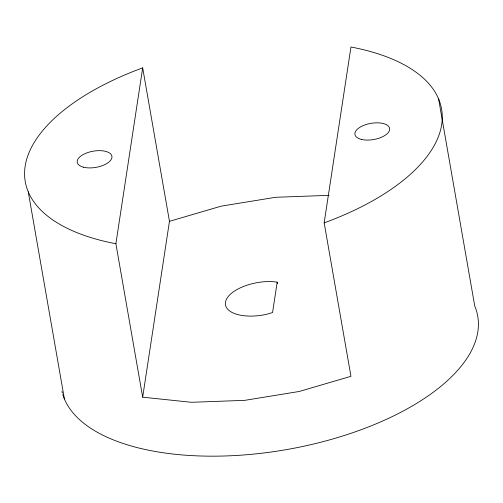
<?xml version="1.0" encoding="UTF-8"?>
<svg xmlns="http://www.w3.org/2000/svg" width="503" height="503" viewBox="0 0 503 503"><rect width="100%" height="100%" fill="white"/><g stroke="black" fill="none" stroke-linecap="round" stroke-linejoin="round"><path stroke-width="0.75" d="M142.676 397.181L115.891 243.735L142.682 67.874L169.461 221.32L142.676 397.181L191.36 402.293L244.741 400.35L299.172 391.485L350.949 376.307L324.165 222.867L350.956 47.005A211.304 98.55 -9.9 0 1 324.165 222.867M277.197 282.126L272.563 312.558L266.703 314.274A35.254 16.442 -9.9 0 1 225.451 302.297A35.254 16.442 -9.9 0 1 271.689 281.548L277.197 282.126L277.467 283.661M169.461 221.32L221.238 206.142L275.669 197.283L329.044 195.34M438.603 98.928L474.757 306.082A211.304 98.55 -9.9 0 1 303.68 446.262A211.304 98.55 -9.9 0 1 62.787 394.528M28.243 191.813L64.397 398.961M62.347 393.019A211.304 98.55 -9.9 0 1 61.963 391.491M115.891 243.735A211.304 98.55 -9.9 0 1 142.682 67.874M83.724 167.254A17.611 8.211 -9.9 0 0 111.785 158.187A17.611 8.211 -9.9 0 0 88.214 152.415A17.611 8.211 -9.9 0 0 83.724 167.254M361.424 139.425A17.611 8.211 -9.9 0 0 389.485 130.359A17.611 8.211 -9.9 0 0 365.907 124.587A17.611 8.211 -9.9 0 0 361.424 139.425"/></g></svg>
